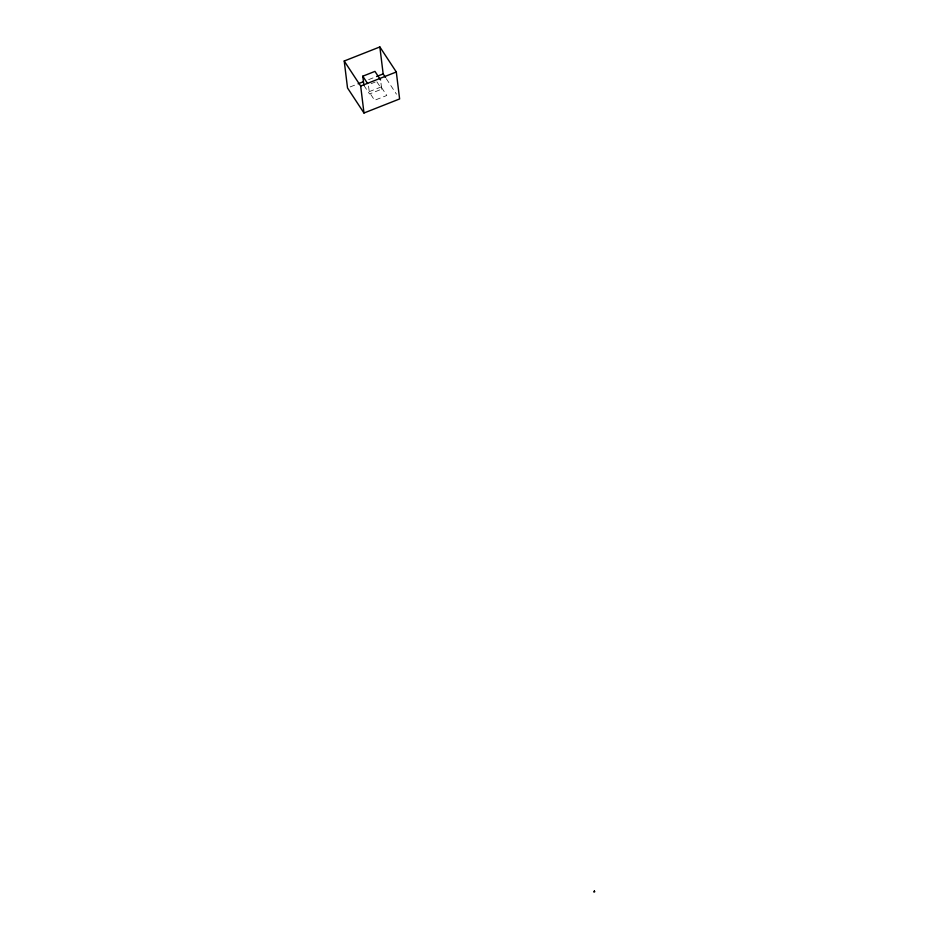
<?xml version="1.0" encoding="UTF-8"?>
<svg xmlns="http://www.w3.org/2000/svg" width="939" height="939" viewBox="0 0 939 939"><rect width="100%" height="100%" fill="white"/><g stroke="black" fill="none" stroke-linecap="round" stroke-linejoin="round"><path stroke-width="0.7" stroke-dasharray="4.7 3.52" d="M350.165 86.928L356.761 84.334M368.64 79.639L375.236 77.033M371.105 83.677L375.166 82.08M363.909 85.402L369.532 93.959L381.704 89.158L380.741 81.259M386.293 78.676L396.481 94.182M376.891 81.822L381.704 89.158M368.558 86.071L369.532 93.959M381.152 86.928L368.98 91.74L374.602 100.285L386.774 95.485L381.152 86.928"/><path stroke-width="1.41" d="M344.214 61.012L379.849 46.95L396.305 71.986L399.615 98.947L363.98 113.009L347.524 87.973L344.214 61.012L360.67 86.048L363.98 113.009M363.909 85.402L362.783 76.2L374.954 71.387L380.577 79.944M358.088 83.806L363.358 81.728M376.562 76.517L383.159 73.911L379.849 46.95M360.67 86.048L396.305 71.986M383.159 73.911L385.506 77.491M362.783 76.2L367.595 83.524M594.364 891.052L593.882 892.05L594.786 891.698L594.364 891.052"/></g></svg>
